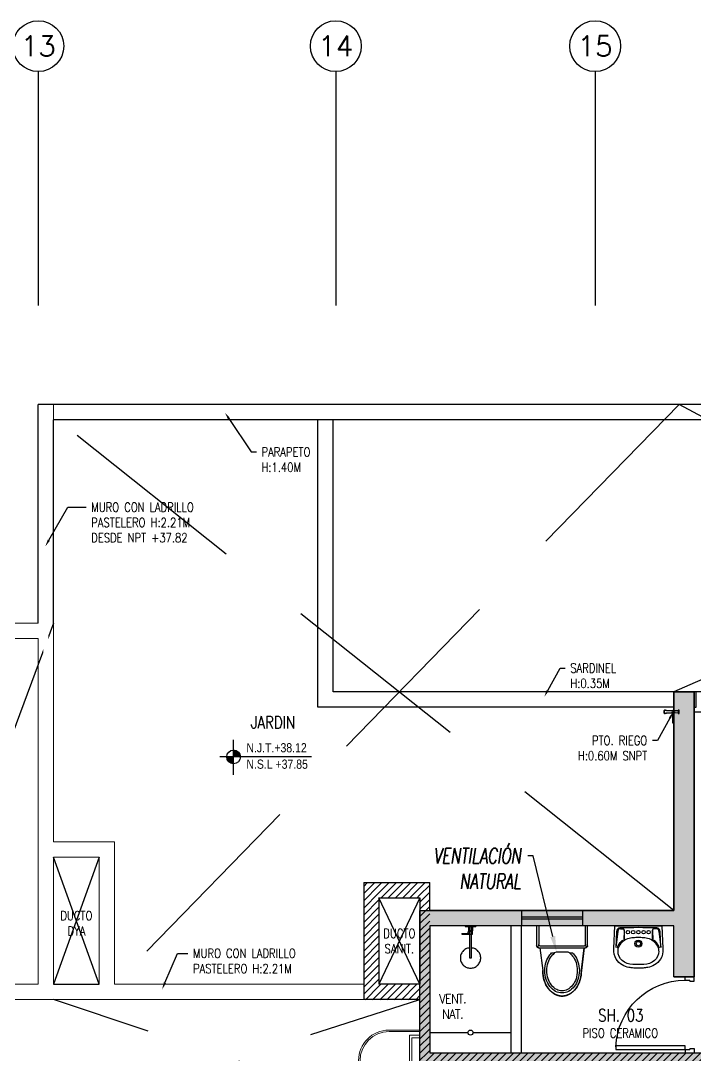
# Model space of a CAD drawing. Header units: millimetres. Extents: x -3 to 53, y -269 to 39.
# Drawn here: x 26.83 to 33.46, y -206.27 to -196.1 of the extents above; entities that cross this region are included whole.
import ezdxf
from ezdxf import colors
from ezdxf.entities.mleader import LeaderData, LeaderLine
from ezdxf.enums import TextEntityAlignment as Align
from ezdxf.math import Vec2, Vec3

# ---------------------------------------------------------------- set-up
doc = ezdxf.new("R2010")
doc.units = ezdxf.units.MM
doc.header["$LTSCALE"] = 15
doc.set_wipeout_variables(frame=1)
for name, pattern in [('HIDDEN2', [0.1875, 0.125, -0.0625]), ('PHANTOM', [63.5, 31.75, -6.35, 6.35, -6.35, 6.35, -6.35]), ('PHANTOM2', [1.25, 0.625, -0.125, 0.125, -0.125, 0.125, -0.125])]:
    doc.linetypes.add(name, pattern=pattern)
doc.layers.get('0').update_dxf_attribs({"color": 250})
for name, color, linetype, lineweight in [('A-02', 250, 'Continuous', 5), ('A-MUROS', 252, 'Continuous', 30), ('DLP_MURO ALTO', 250, 'Continuous', 20)]:
    doc.layers.add(name, color=color, linetype=linetype, lineweight=lineweight)
for name, color, linetype in [('A-BARANDAS', 250, 'Continuous'), ('A-EJES', 251, 'PHANTOM'), ('A-EST HATCH', 250, 'Continuous'), ('A-EST PLACAS', 250, 'Continuous'), ('A-EST VIGAS', 250, 'HIDDEN2'), ('A-LINEAS', 250, 'Continuous'), ('A-MOBILIARIO', 250, 'Continuous'), ('A-MURO BAJO', 251, 'Continuous'), ('A-NIVELES-NPT', 252, 'Continuous'), ('A-PROYECCIONES', 250, 'HIDDEN2'), ('A-SANITARIOS', 250, 'Continuous'), ('A-TEXTO-ACABADO PISO', 250, 'Continuous'), ('A-TEXTO-AMBIENTE', 252, 'Continuous'), ('A-TEXTO-INDICACIONES', 250, 'Continuous'), ('A_30_Sanitarios', 250, 'Continuous'), ('DLP_MOBILIARIO FIJO', 250, 'Continuous'), ('L3 Equipos y Ductos', 160, 'Continuous'), ('L6 Linea fina', 141, 'Continuous'), ('MURO CF 60', 250, 'Continuous')]:
    doc.layers.add(name, color=color, linetype=linetype)
doc.styles.add('JNV ING', font='romans.shx', dxfattribs={"width": 0.7, "oblique": 8, "height": 0.15})
doc.styles.add('R80', font='ARIALN.TTF', dxfattribs={"height": 2.03})
doc.styles.add('ROMANS', font='romans.shx', dxfattribs={"width": 0.8})
doc.styles.add('TXT_COTAS', font='romans.shx', dxfattribs={"width": 0.8})
pattern_1 = [(45, (359.999406, -135.448964), (-0.035355339, 0.035355339), [])]

# ---------------------------------------------------------------- blocks, each defined once
blk = doc.blocks.new('Estruc_AZ')
at = {"layer": 'A-EST HATCH'}
h = blk.add_hatch(color=256, dxfattribs=at)
h.dxf.hatch_style = 1
h.paths.add_polyline_path([(-6.3, -7.6), (-4.7, -7.6), (-4.7, -7.8), (-6.3, -7.8)])
h.paths.add_polyline_path([(-6.3, -0.45), (-4.7, -0.45), (-4.7, -0.65), (-6.3, -0.65)])
h.paths.add_polyline_path([(-16.8, -3.3), (-16.8, -2.8), (-19.2, -2.8), (-19.2, -4.05), (-10.55, -4.05), (-10.55, -4.2), (-19.2, -4.2), (-19.2, -5.45), (-16.8, -5.45), (-16.8, -4.95), (-16.6, -4.95), (-16.6, -7.75), (-16.8, -7.75), (-16.8, -5.6), (-19.3, -5.6), (-19.3, -2.65), (-16.8, -2.65), (-16.8, -0.5), (-16.6, -0.5), (-16.6, -3.3)])
h.paths.add_polyline_path([(-10.5, -7.75), (-10.5, -0.5), (-10.35, -0.5), (-10.35, -2.5), (-8.7, -2.5), (-8.7, -3.149), (-8.85, -3.149), (-8.85, -2.65), (-10.35, -2.65), (-10.35, -7.75)])
h.paths.add_polyline_path([(-2.95, -6.75), (-4.85, -6.75), (-4.85, -6.6), (-3.1, -6.6), (-3.1, -4.2), (-10.3, -4.2), (-10.3, -4.05), (-3.1, -4.05), (-3.1, -1.65), (-4.85, -1.65), (-4.85, -1.5), (-2.95, -1.5)])
at = {"layer": 'A-EST PLACAS'}
blk.add_lwpolyline([(-16.8, -3.3), (-16.8, -2.8), (-19.2, -2.8), (-19.2, -4.05), (-10.55, -4.05), (-10.55, -4.2), (-19.2, -4.2), (-19.2, -5.45), (-16.8, -5.45), (-16.8, -4.95), (-16.6, -4.95), (-16.6, -7.75), (-16.8, -7.75), (-16.8, -5.6), (-19.3, -5.6), (-19.3, -2.65), (-16.8, -2.65), (-16.8, -0.5), (-16.6, -0.5), (-16.6, -3.3)], close=True, dxfattribs=at)
at = {"layer": 'A-EST VIGAS'}
for p, q in [((-10.5, -0.5), (-16.6, -0.5)), ((-10.5, -0.7), (-16.6, -0.7))]:
    blk.add_line(p, q, dxfattribs=at)
blk = doc.blocks.new('TEXTO DUCTOS PT')
at = {"layer": 'A-TEXTO-INDICACIONES', "char_height": 0.09, "width": 0.4157, "attachment_point": 5, "style": 'ROMANS'}
for s, insert in [('\\pxsm1,t16;DUCTO DYA', (26.025, -5.575)), ('\\pxsm1,t16;DUCTO SANIT.', (29.2, -5.75, 0))]:
    blk.add_mtext(s, dxfattribs=dict(at, insert=insert))
blk = doc.blocks.new('SIFON JET_PLANTA')
for p, q in [((-0.215, 0.218, 0), (-0.44, 0.19, 0)), ((-0.215, -0.23, 0), (-0.215, 0.23, 0)), ((-0.209, 0.244, 0), (-0.192, 0.227, 0)), ((-0.195, 0.25, 0), (0, 0.25, 0)), ((-0.195, -0.22, 0), (-0.195, 0.22, 0)), ((-0.185, 0.23, 0), (0, 0.23, 0)), ((0, 0.25, 0), (0, -0.25, 0)), ((-0.265, 0.072, 0), (-0.265, 0.103, 0)), ((-0.255, -0.056, 0), (-0.255, 0.056, 0)), ((-0.265, -0.103, 0), (-0.265, -0.072, 0)), ((-0.215, -0.218, 0), (-0.44, -0.19, 0)), ((-0.209, -0.244, 0), (-0.192, -0.227, 0)), ((0, -0.25, 0), (-0.195, -0.25, 0)), ((0, -0.23, 0), (-0.185, -0.23, 0))]:
    blk.add_line(p, q)
at = {"extrusion": (-2.64698e-23, 6.61744e-24, -1)}
for p, q in [((-0.432, 0.191, 0), (-0.215, 0.218, 0)), ((-0.215, 0.232, 0), (-0.214, 0.236, 0)), ((-0.215, 0.228, 0), (-0.215, 0.232, 0)), ((-0.215, 0.223, 0), (-0.215, 0.228, 0)), ((-0.215, 0.218, 0), (-0.215, 0.223, 0)), ((-0.214, 0.236, 0), (-0.213, 0.239, 0)), ((-0.213, 0.239, 0), (-0.211, 0.242, 0)), ((-0.211, 0.242, 0), (-0.209, 0.244, 0)), ((-0.209, 0.244, 0), (-0.208, 0.245, 0)), ((-0.208, 0.245, 0), (-0.205, 0.247, 0)), ((-0.205, 0.247, 0), (-0.201, 0.249, 0)), ((-0.201, 0.249, 0), (-0.195, 0.25, 0)), ((-0.195, 0.25, 0), (-0.195, 0.25, 0)), ((-0.195, 0.25, 0), (-0.161, 0.25, 0)), ((-0.161, 0.25, 0), (-0.097, 0.25, 0)), ((-0.097, 0.25, 0), (-0.032, 0.25, 0)), ((-0.032, 0.25, 0), (0, 0.25, 0)), ((0, 0.25, 0), (0, -0.25, 0)), ((-0.653, 0.098, 0), (-0.65, 0.102, 0)), ((-0.65, 0.102, 0), (-0.645, 0.108, 0)), ((-0.645, 0.108, 0), (-0.639, 0.115, 0)), ((-0.639, 0.115, 0), (-0.633, 0.121, 0)), ((-0.633, 0.121, 0), (-0.63, 0.123, 0)), ((-0.63, 0.123, 0), (-0.625, 0.128, 0)), ((-0.625, 0.128, 0), (-0.621, 0.131, 0)), ((-0.621, 0.131, 0), (-0.617, 0.134, 0)), ((-0.617, 0.134, 0), (-0.611, 0.139, 0)), ((-0.611, 0.139, 0), (-0.606, 0.142, 0)), ((-0.606, 0.142, 0), (-0.6, 0.146, 0)), ((-0.6, 0.146, 0), (-0.596, 0.148, 0)), ((-0.596, 0.148, 0), (-0.591, 0.152, 0)), ((-0.591, 0.152, 0), (-0.586, 0.154, 0)), ((-0.586, 0.154, 0), (-0.579, 0.158, 0)), ((-0.579, 0.158, 0), (-0.569, 0.163, 0)), ((-0.569, 0.163, 0), (-0.552, 0.17, 0)), ((-0.552, 0.17, 0), (-0.546, 0.172, 0)), ((-0.546, 0.172, 0), (-0.538, 0.175, 0)), ((-0.538, 0.175, 0), (-0.535, 0.176, 0)), ((-0.535, 0.176, 0), (-0.526, 0.178, 0)), ((-0.526, 0.178, 0), (-0.522, 0.18, 0)), ((-0.522, 0.18, 0), (-0.515, 0.181, 0)), ((-0.515, 0.181, 0), (-0.508, 0.183, 0)), ((-0.508, 0.183, 0), (-0.502, 0.184, 0)), ((-0.502, 0.184, 0), (-0.486, 0.187, 0)), ((-0.486, 0.187, 0), (-0.476, 0.188, 0)), ((-0.476, 0.188, 0), (-0.473, 0.188, 0)), ((-0.473, 0.188, 0), (-0.464, 0.189, 0)), ((-0.464, 0.189, 0), (-0.455, 0.19, 0)), ((-0.455, 0.19, 0), (-0.449, 0.19, 0)), ((-0.449, 0.19, 0), (-0.44, 0.19, 0)), ((-0.44, 0.19, 0), (-0.432, 0.191, 0)), ((-0.69, 0.01, 0), (-0.689, 0.014, 0)), ((-0.69, 0.004, 0), (-0.69, 0.01, 0)), ((-0.69, 0, 0), (-0.69, 0.004, 0)), ((-0.689, 0.019, 0), (-0.688, 0.024, 0)), ((-0.689, 0.014, 0), (-0.689, 0.019, 0)), ((-0.688, 0.024, 0), (-0.687, 0.028, 0)), ((-0.688, 0.024, 0), (-0.688, 0.024, 0)), ((-0.687, 0.031, 0), (-0.685, 0.036, 0)), ((-0.687, 0.028, 0), (-0.687, 0.031, 0)), ((-0.685, 0.036, 0), (-0.684, 0.042, 0)), ((-0.685, 0.036, 0), (-0.685, 0.036, 0)), ((-0.684, 0.042, 0), (-0.682, 0.048, 0)), ((-0.684, 0.042, 0), (-0.684, 0.042, 0)), ((-0.682, 0.048, 0), (-0.68, 0.052, 0)), ((-0.68, 0.052, 0), (-0.679, 0.055, 0)), ((-0.679, 0.055, 0), (-0.678, 0.058, 0)), ((-0.678, 0.058, 0), (-0.674, 0.066, 0)), ((-0.674, 0.066, 0), (-0.672, 0.07, 0)), ((-0.674, 0.066, 0), (-0.674, 0.066, 0)), ((-0.672, 0.07, 0), (-0.671, 0.073, 0)), ((-0.671, 0.073, 0), (-0.669, 0.076, 0)), ((-0.669, 0.076, 0), (-0.667, 0.078, 0)), ((-0.667, 0.078, 0), (-0.665, 0.082, 0)), ((-0.665, 0.082, 0), (-0.663, 0.085, 0)), ((-0.663, 0.085, 0), (-0.661, 0.088, 0)), ((-0.661, 0.088, 0), (-0.657, 0.094, 0)), ((-0.657, 0.094, 0), (-0.653, 0.098, 0)), ((-0.657, 0.094, 0), (-0.657, 0.094, 0)), ((-0.653, 0.098, 0), (-0.653, 0.098, 0)), ((-0.69, -0.007, 0), (-0.69, 0, 0)), ((-0.69, -0.011, 0), (-0.69, -0.007, 0)), ((-0.689, -0.016, 0), (-0.69, -0.011, 0)), ((-0.688, -0.023, 0), (-0.689, -0.016, 0)), ((-0.688, -0.026, 0), (-0.688, -0.023, 0)), ((-0.687, -0.03, 0), (-0.688, -0.026, 0)), ((-0.686, -0.032, 0), (-0.687, -0.03, 0)), ((-0.685, -0.036, 0), (-0.686, -0.032, 0)), ((-0.684, -0.042, 0), (-0.685, -0.036, 0)), ((-0.683, -0.046, 0), (-0.684, -0.042, 0)), ((-0.681, -0.049, 0), (-0.683, -0.046, 0)), ((-0.68, -0.052, 0), (-0.681, -0.049, 0)), ((-0.679, -0.055, 0), (-0.68, -0.052, 0)), ((-0.678, -0.058, 0), (-0.679, -0.055, 0)), ((-0.677, -0.06, 0), (-0.678, -0.058, 0)), ((-0.675, -0.064, 0), (-0.677, -0.06, 0)), ((-0.672, -0.07, 0), (-0.675, -0.064, 0)), ((-0.671, -0.073, 0), (-0.672, -0.07, 0)), ((-0.668, -0.077, 0), (-0.671, -0.073, 0)), ((-0.665, -0.083, 0), (-0.668, -0.077, 0)), ((-0.662, -0.086, 0), (-0.665, -0.083, 0)), ((-0.66, -0.09, 0), (-0.662, -0.086, 0)), ((-0.655, -0.096, 0), (-0.66, -0.09, 0)), ((-0.649, -0.103, 0), (-0.655, -0.096, 0)), ((-0.646, -0.107, 0), (-0.649, -0.103, 0)), ((-0.64, -0.114, 0), (-0.646, -0.107, 0)), ((-0.638, -0.116, 0), (-0.64, -0.114, 0)), ((-0.635, -0.119, 0), (-0.638, -0.116, 0)), ((-0.634, -0.12, 0), (-0.635, -0.119, 0)), ((-0.635, -0.119, 0), (-0.635, -0.119, 0)), ((-0.632, -0.122, 0), (-0.634, -0.12, 0)), ((-0.63, -0.123, 0), (-0.632, -0.122, 0)), ((-0.632, -0.122, 0), (-0.632, -0.122, 0)), ((-0.629, -0.124, 0), (-0.63, -0.123, 0)), ((-0.628, -0.125, 0), (-0.629, -0.124, 0)), ((-0.626, -0.127, 0), (-0.628, -0.125, 0)), ((-0.625, -0.128, 0), (-0.626, -0.127, 0)), ((-0.623, -0.129, 0), (-0.625, -0.128, 0)), ((-0.625, -0.128, 0), (-0.625, -0.128, 0)), ((-0.622, -0.13, 0), (-0.623, -0.129, 0)), ((-0.621, -0.131, 0), (-0.622, -0.13, 0)), ((-0.62, -0.132, 0), (-0.621, -0.131, 0)), ((-0.619, -0.132, 0), (-0.62, -0.132, 0)), ((-0.618, -0.133, 0), (-0.619, -0.132, 0)), ((-0.617, -0.134, 0), (-0.618, -0.133, 0)), ((-0.615, -0.135, 0), (-0.617, -0.134, 0)), ((-0.614, -0.136, 0), (-0.615, -0.135, 0)), ((-0.612, -0.138, 0), (-0.614, -0.136, 0)), ((-0.609, -0.14, 0), (-0.612, -0.138, 0)), ((-0.607, -0.141, 0), (-0.609, -0.14, 0)), ((-0.606, -0.142, 0), (-0.607, -0.141, 0)), ((-0.604, -0.143, 0), (-0.606, -0.142, 0)), ((-0.602, -0.145, 0), (-0.604, -0.143, 0)), ((-0.6, -0.146, 0), (-0.602, -0.145, 0)), ((-0.599, -0.147, 0), (-0.6, -0.146, 0)), ((-0.596, -0.148, 0), (-0.599, -0.147, 0)), ((-0.595, -0.149, 0), (-0.596, -0.148, 0)), ((-0.594, -0.15, 0), (-0.595, -0.149, 0)), ((-0.592, -0.151, 0), (-0.594, -0.15, 0)), ((-0.59, -0.152, 0), (-0.592, -0.151, 0)), ((-0.587, -0.154, 0), (-0.59, -0.152, 0)), ((-0.583, -0.156, 0), (-0.587, -0.154, 0)), ((-0.578, -0.159, 0), (-0.583, -0.156, 0)), ((-0.576, -0.16, 0), (-0.578, -0.159, 0)), ((-0.574, -0.161, 0), (-0.576, -0.16, 0)), ((-0.57, -0.163, 0), (-0.574, -0.161, 0)), ((-0.568, -0.164, 0), (-0.57, -0.163, 0)), ((-0.566, -0.164, 0), (-0.568, -0.164, 0)), ((-0.564, -0.165, 0), (-0.566, -0.164, 0)), ((-0.561, -0.166, 0), (-0.564, -0.165, 0)), ((-0.56, -0.167, 0), (-0.561, -0.166, 0)), ((-0.557, -0.168, 0), (-0.56, -0.167, 0)), ((-0.554, -0.169, 0), (-0.557, -0.168, 0)), ((-0.551, -0.171, 0), (-0.554, -0.169, 0)), ((-0.549, -0.171, 0), (-0.551, -0.171, 0)), ((-0.546, -0.172, 0), (-0.549, -0.171, 0)), ((-0.545, -0.173, 0), (-0.546, -0.172, 0)), ((-0.543, -0.173, 0), (-0.545, -0.173, 0)), ((-0.541, -0.174, 0), (-0.543, -0.173, 0)), ((-0.538, -0.175, 0), (-0.541, -0.174, 0)), ((-0.535, -0.176, 0), (-0.538, -0.175, 0)), ((-0.538, -0.175, 0), (-0.538, -0.175, 0)), ((-0.532, -0.177, 0), (-0.535, -0.176, 0)), ((-0.53, -0.178, 0), (-0.532, -0.177, 0)), ((-0.527, -0.178, 0), (-0.53, -0.178, 0)), ((-0.524, -0.179, 0), (-0.527, -0.178, 0)), ((-0.527, -0.178, 0), (-0.527, -0.178, 0)), ((-0.522, -0.18, 0), (-0.524, -0.179, 0)), ((-0.518, -0.181, 0), (-0.522, -0.18, 0)), ((-0.515, -0.181, 0), (-0.518, -0.181, 0)), ((-0.512, -0.182, 0), (-0.515, -0.181, 0)), ((-0.509, -0.183, 0), (-0.512, -0.182, 0)), ((-0.507, -0.183, 0), (-0.509, -0.183, 0)), ((-0.502, -0.184, 0), (-0.507, -0.183, 0)), ((-0.497, -0.185, 0), (-0.502, -0.184, 0)), ((-0.495, -0.185, 0), (-0.497, -0.185, 0)), ((-0.497, -0.185, 0), (-0.497, -0.185, 0)), ((-0.494, -0.186, 0), (-0.495, -0.185, 0)), ((-0.492, -0.186, 0), (-0.494, -0.186, 0)), ((-0.488, -0.186, 0), (-0.492, -0.186, 0)), ((-0.486, -0.187, 0), (-0.488, -0.186, 0)), ((-0.482, -0.187, 0), (-0.486, -0.187, 0)), ((-0.481, -0.187, 0), (-0.482, -0.187, 0)), ((-0.478, -0.188, 0), (-0.481, -0.187, 0)), ((-0.476, -0.188, 0), (-0.478, -0.188, 0)), ((-0.473, -0.188, 0), (-0.476, -0.188, 0)), ((-0.469, -0.189, 0), (-0.473, -0.188, 0)), ((-0.465, -0.189, 0), (-0.469, -0.189, 0)), ((-0.464, -0.189, 0), (-0.465, -0.189, 0)), ((-0.465, -0.189, 0), (-0.465, -0.189, 0)), ((-0.462, -0.189, 0), (-0.464, -0.189, 0)), ((-0.459, -0.189, 0), (-0.462, -0.189, 0)), ((-0.457, -0.19, 0), (-0.459, -0.189, 0)), ((-0.455, -0.19, 0), (-0.457, -0.19, 0)), ((-0.452, -0.19, 0), (-0.455, -0.19, 0)), ((-0.449, -0.19, 0), (-0.452, -0.19, 0)), ((-0.447, -0.19, 0), (-0.449, -0.19, 0)), ((-0.443, -0.19, 0), (-0.447, -0.19, 0)), ((-0.44, -0.19, 0), (-0.443, -0.19, 0)), ((-0.215, -0.218, 0), (-0.44, -0.19, 0)), ((-0.215, -0.227, 0), (-0.215, -0.218, 0)), ((-0.215, -0.23, 0), (-0.215, -0.227, 0)), ((-0.215, -0.233, 0), (-0.215, -0.23, 0)), ((-0.214, -0.237, 0), (-0.215, -0.233, 0)), ((-0.213, -0.239, 0), (-0.214, -0.237, 0)), ((-0.214, -0.237, 0), (-0.214, -0.237, 0)), ((-0.211, -0.242, 0), (-0.213, -0.239, 0)), ((-0.213, -0.239, 0), (-0.213, -0.239, 0)), ((-0.209, -0.244, 0), (-0.211, -0.242, 0)), ((-0.211, -0.242, 0), (-0.211, -0.242, 0)), ((-0.211, -0.242, 0), (-0.211, -0.242, 0)), ((-0.207, -0.246, 0), (-0.209, -0.244, 0)), ((-0.209, -0.244, 0), (-0.209, -0.244, 0)), ((-0.209, -0.244, 0), (-0.209, -0.244, 0)), ((-0.203, -0.248, 0), (-0.207, -0.246, 0)), ((-0.207, -0.246, 0), (-0.207, -0.246, 0)), ((-0.2, -0.249, 0), (-0.203, -0.248, 0)), ((-0.203, -0.248, 0), (-0.203, -0.248, 0)), ((-0.195, -0.25, 0), (-0.2, -0.249, 0)), ((0, -0.25, 0), (-0.195, -0.25, 0))]:
    blk.add_line(p, q, dxfattribs=at)
at = {"elevation": 0}
for points in [[(-0.265, 0.103, 0.0362), (-0.284, 0.12, 0.08725), (-0.353, 0.156, 0.077598), (-0.44, 0.17, 0.077598), (-0.527, 0.156, 0.08725), (-0.596, 0.12, 0.105601), (-0.644, 0.063, 0.12364), (-0.66, 0, 0.12364), (-0.644, -0.063, 0.105601), (-0.596, -0.12, 0.08725), (-0.527, -0.156, 0.077598), (-0.44, -0.17, 0.077598)], [(-0.255, 0.056, 0.100268), (-0.297, 0.104, 0.08725), (-0.36, 0.137, 0.077598), (-0.44, 0.15, 0.077598), (-0.52, 0.137, 0.08725), (-0.583, 0.104, 0.105601), (-0.627, 0.053, 0.12364), (-0.64, 0, 0.12364), (-0.627, -0.053, 0.105601), (-0.583, -0.104, 0.08725), (-0.52, -0.137, 0.077598), (-0.44, -0.15, 0.077598)], [(-0.44, -0.15, 0.077598), (-0.36, -0.137, 0.08725), (-0.297, -0.104, 0.100268), (-0.255, -0.056, 0.12364)], [(-0.44, -0.17, 0.077598), (-0.353, -0.156, 0.08725), (-0.284, -0.12, 0.0362), (-0.265, -0.103, 0.12364)]]:
    blk.add_lwpolyline(points, format="xyb", dxfattribs=at)
for centre, radius, start, end in [((-0.195, 0.23, 0), 0.02, 90, 180), ((-0.185, 0.22, 0), 0.01, 90, 180), ((-0.494, -0.027, 0), 0.203, 127.2348, 151.4088), ((-0.461, -0.07, 0), 0.257, 107.4741, 127.2348), ((-0.44, -0.138, 0), 0.328, 90, 107.4741), ((-0.544, 0, 0), 0.146, 151.4088, 180), ((-0.544, 0, 0), 0.146, 180, 208.5912), ((-0.494, 0.027, 0), 0.203, 208.5912, 232.7652), ((-0.461, 0.07, 0), 0.257, 232.7652, 252.5259), ((-0.44, 0.138, 0), 0.328, 252.5259, 270), ((-0.195, -0.23, 0), 0.02, 180, 270), ((-0.185, -0.22, 0), 0.01, 180, 270)]:
    blk.add_arc(centre, radius, start, end)
blk = doc.blocks.new('BOWL-ITALGRIF_VARADERO_01')
for p, q in [((-0.203, -0.197), (-0.221, -0.038)), ((0.203, -0.197), (0.221, -0.038)), ((-0.14, -0.208), (-0.142, -0.108)), ((-0.137, -0.205), (-0.137, -0.112)), ((0.138, -0.205), (0.138, -0.112)), ((0.14, -0.208), (0.142, -0.108)), ((-0.175, -0.222), (-0.154, -0.222)), ((0.175, -0.222), (0.154, -0.222))]:
    blk.add_line(p, q)
for points in [[(-0.092, 0.159, -0.02989), (-0.046, 0.165, -0.007822), (0.046, 0.165, -0.02989), (0.092, 0.159, -0.091737), (0.16, 0.134, -0.112496), (0.218, 0.079, -0.147885), (0.24, -0.026), (0.23, -0.25), (-0.23, -0.25), (-0.24, -0.026, -0.147885), (-0.218, 0.079, -0.112496), (-0.16, 0.134, -0.091737)], [(-0.05, -0.136, -0.062677), (-0.105, -0.125, -0.110639), (-0.158, -0.091, -0.120976), (-0.195, -0.034, -0.061198), (-0.2, 0, -0.21707), (-0.159, 0.092, -0.174983), (-0.055, 0.13, -0.010618), (0, 0.131, -0.010618), (0.055, 0.13, -0.174983), (0.159, 0.092, -0.21707), (0.2, 0, -0.061198), (0.195, -0.034, -0.120976), (0.158, -0.091, -0.110639), (0.105, -0.125, -0.062677), (0.05, -0.136, -0.017583), (0, -0.138, -0.017583)]]:
    blk.add_lwpolyline(points, format="xyb", close=True)
for points in [[(-0.222, -0.038), (-0.214, -0.195, 0.390823), (-0.181, -0.229, 0.017524), (0.181, -0.229, 0.390823), (0.214, -0.195), (0.222, -0.038)], [(-0.207, -0.035, 0.005), (-0.206, -0.038, 0.121292), (-0.166, -0.1, 0.007977), (-0.162, -0.103)], [(0.207, -0.035, -0.005), (0.206, -0.038, -0.121292), (0.166, -0.1, -0.007977), (0.162, -0.103)]]:
    blk.add_lwpolyline(points, format="xyb")
for centre, radius in [((0, -0.075), 0.035), ((0, -0.075), 0.0215), ((-0.101, -0.188), 0.0165), ((-0.051, -0.188), 0.0165), ((0, -0.188), 0.0165), ((0.051, -0.188), 0.0165), ((0.102, -0.188), 0.0165)]:
    blk.add_circle(centre, radius)
for centre, radius, start, end in [((-0.158, -0.099), 0.006, 226.6431, 46.6431), ((0.158, -0.099), 0.006, 133.3569, 313.3569), ((-0.175, -0.194), 0.028, 186.3111, 270), ((-0.14, -0.108), 0.002, 54.3619, 181.1374), ((-0.135, -0.112), 0.002, 56.7109, 180), ((0.105, -0.125), 9.094947017729287e-16, 0, 217.6714), ((0.136, -0.112), 0.002, 0, 123.2891), ((0.14, -0.108), 0.002, 358.8626, 125.6381), ((0.175, -0.194), 0.028, 270, 353.6889), ((-0.154, -0.205), 0.017, 270, 0), ((-0.154, -0.208), 0.014, 270, 1.1374), ((0.155, -0.205), 0.017, 180, 270), ((0.154, -0.208), 0.014, 178.8626, 270)]:
    blk.add_arc(centre, radius, start, end)
blk = doc.blocks.new('ducha marsano')
at = {"linetype": 'HIDDEN2', "ltscale": 0.5, "extrusion": (-4.9425e-10, -7.91123e-10, -1)}
for p, q in [((-0.01, 0), (0.01, 0)), ((0.01, 0), (0.01, -0.316)), ((-0.02, -0.08), (-0.02, -0.06)), ((0.021, -0.082), (-0.019, -0.082)), ((-0.015, -0.058), (-0.016, -0.058)), ((-0.01, -0.316), (-0.01, 0)), ((0.022, -0.052), (0, -0.052)), ((0.025, -0.082), (0.021, -0.082)), ((0.022, -0.052), (0.022, -0.063)), ((0.022, -0.068), (0.022, -0.077)), ((0.022, -0.077), (0.025, -0.077)), ((0.025, -0.077), (0.077, -0.077)), ((0.077, -0.082), (0.025, -0.082)), ((0.077, -0.077), (0.082, -0.077)), ((0.082, -0.082), (0.077, -0.082)), ((0.082, -0.077), (0.084, -0.077)), ((0.082, -0.077), (0.082, -0.077)), ((0.084, -0.082), (0.082, -0.082)), ((0.082, -0.082), (0.082, -0.082)), ((0.086, -0.078), (0.086, -0.08)), ((0.01, -0.316), (-0.01, -0.316))]:
    blk.add_line(p, q, dxfattribs=at)
for centre, radius, start, end in [((0.019, -0.08), 0.0015, 270, 360), ((0, -0.046), 0.02, 323.9581, 354.9298), ((0, -0.046), 0.02, 185.0702, 195.2705), ((-0.084, -0.078), 0.0015, 90, 180), ((-0.084, -0.08), 0.0015, 180, 270), ((0, -0.316), 0.1, 95.7392, 84.2608)]:
    blk.add_arc(centre, radius, start, end, dxfattribs=at)
at = {"linetype": 'HIDDEN2', "ltscale": 0.5, "extrusion": (-4.94252e-10, -7.91124e-10, -1)}
blk.add_ellipse((0, -0.052), major_axis=(-0.0225, -0.0095), ratio=0.001448, start_param=0.425436, end_param=1.567366, dxfattribs=at)
at = {"linetype": 'HIDDEN2', "ltscale": 0.5}
for points, degree in [([(-0.031, 0), (0, 0), (0.03, 0)], 2), ([(0.03, 0), (0.041, 0), (0.052, 0)], 2), ([(0.052, 0), (0.052, -0.004), (0.052, -0.008)], 2), ([(-0.053, 0), (-0.053, -0.004), (-0.053, -0.008)], 2), ([(-0.053, 0), (-0.042, 0), (-0.031, 0)], 2), ([(-0.053, -0.008), (-0.053, -0.008), (-0.053, -0.008)], 2), ([(0.03, -0.008), (0, -0.008), (-0.031, -0.008)], 2), ([(-0.022, -0.008), (-0.022, -0.009), (-0.022, -0.011)], 2), ([(-0.021, -0.011), (-0.007, -0.011), (0.007, -0.011), (0.021, -0.011)], 3), ([(-0.02, -0.011), (-0.02, -0.029), (-0.02, -0.048)], 2), ([(-0.02, -0.048), (0, -0.048), (0.02, -0.048)], 2), ([(0.02, -0.011), (0.02, -0.029), (0.02, -0.048)], 2), ([(0.022, -0.008), (0.022, -0.009), (0.022, -0.011)], 2)]:
    blk.add_open_spline(points, degree=degree, dxfattribs=at)
for points, weights in [([(-0.053, -0.008), (-0.053, -0.008), (-0.053, -0.008)], [1, 0.990847086912, 0.982266230892]), ([(-0.052, -0.008), (-0.053, -0.008), (-0.053, -0.008)], [1, 0.707106781193, 1]), ([(-0.022, -0.011), (-0.022, -0.011), (-0.021, -0.011)], [1, 0.70710678154, 1]), ([(-0.02, -0.048), (-0.02, -0.048), (-0.02, -0.048)], [1, 0.707106780138, 1]), ([(0.02, -0.048), (0.02, -0.048), (0.02, -0.048)], [1, 0.707106779703, 1]), ([(0.021, -0.011), (0.021, -0.011), (0.021, -0.011)], [1, 0.992411795776, 1]), ([(0.052, -0.008), (0.052, -0.008), (0.052, -0.008)], [1, 0.992411795771, 1])]:
    blk.add_rational_spline(points, weights, degree=2, dxfattribs=at)
for points, knots in [([(-0.031, -0.008), (-0.033, -0.008), (-0.037, -0.008), (-0.042, -0.008), (-0.046, -0.008), (-0.049, -0.008), (-0.051, -0.008), (-0.052, -0.008), (-0.052, -0.008)], [0, 0, 0, 0, 8.104572, 12.495263, 16.885954, 21.276645, 25.667336, 33.771908, 33.771908, 33.771908, 33.771908]), ([(0.022, -0.068), (0.022, -0.068), (0.022, -0.068), (0.022, -0.068), (0.022, -0.068), (0.022, -0.067), (0.022, -0.067), (0.022, -0.066), (0.022, -0.066), (0.022, -0.065), (0.022, -0.065), (0.022, -0.064), (0.022, -0.064), (0.022, -0.063), (0.022, -0.063), (0.022, -0.063), (0.022, -0.063), (0.022, -0.063)], [0.4148436, 0.4148436, 0.4148436, 0.4148436, 0.5185541, 0.5185541, 0.6222645, 0.6222645, 0.7259759, 0.7259759, 0.8296873, 0.8296873, 0.9333987, 0.9333987, 1.03711, 1.03711, 1.1408205, 1.1408205, 1.2445309, 1.2445309, 1.2445309, 1.2445309]), ([(0.052, -0.008), (0.052, -0.008), (0.051, -0.008), (0.049, -0.008), (0.046, -0.008), (0.042, -0.008), (0.037, -0.008), (0.033, -0.008), (0.03, -0.008)], [0, 0, 0, 0, 8.104572, 12.495263, 16.885954, 21.276645, 25.667336, 33.771908, 33.771908, 33.771908, 33.771908])]:
    blk.add_open_spline(points, degree=3, knots=knots, dxfattribs=at)
for points, weights, degree, knots in [([(0.021, -0.011), (0.021, -0.011), (0.021, -0.011), (0.021, -0.011), (0.021, -0.011), (0.022, -0.011), (0.022, -0.011)], [0.918641037743, 0.918640949346, 0.918640860949, 0.918640772552, 0.789223156395, 0.789223156395, 0.918640772552], 3, [0.1238988, 0.1238988, 0.1238988, 0.1238988, 0.1238993, 0.1238993, 0.1238993, 0.78603, 0.78603, 0.78603, 0.78603]), ([(0.052, -0.008), (0.052, -0.008), (0.052, -0.008), (0.052, -0.008), (0.052, -0.008)], [0.918641037749, 0.918640905153, 0.918640772558, 0.724517853988, 0.918640772558], 2, [0.1238988, 0.1238988, 0.1238988, 0.1238993, 0.1238993, 0.7860311, 0.7860311, 0.7860311])]:
    blk.add_rational_spline(points, weights, degree=degree, knots=knots, dxfattribs=at)
blk = doc.blocks.new('*U142')
for p, q in [((0.01, 0.705), (0.01, 0.75)), ((0.1, 0.715), (0.055, 0.715)), ((0.055, 0.705), (0.055, 0.715)), ((0.1, 0.715), (0.1, 0.75)), ((0.055, 0.705), (0.01, 0.705)), ((0.055, 0.045), (0.01, 0.045)), ((0.01, 0.045), (0.01, 0)), ((0.055, 0.045), (0.055, 0.035)), ((0.1, 0.035), (0.055, 0.035)), ((0.1, 0.035), (0.1, 0))]:
    blk.add_line(p, q)
blk.add_lwpolyline([(0.78, 0.07), (0.78, 0.035), (0.1, 0.035), (0.1, 0.07)], close=True)
at = {"linetype": 'HIDDEN2'}
blk.add_arc((0.1, 0.034), 0.681, 2.2301, 89.9672, dxfattribs=at)
blk = doc.blocks.new('SIM NIVEL PLANTA')
at = {"linetype": 'Continuous'}
h = blk.add_hatch(dxfattribs=at)
h.set_pattern_fill('_USER', color=256, scale=0.089997, angle=45, style=0, pattern_type=0)
h.set_pattern_definition([(45, (31854.49523, 23864.84028), (-0.06363728001, 0.06363728001), [])])
h.paths.add_polyline_path([(-17.33, 0), (-15.98, 0, 0.409209), (-17.33, 1.33)])
h.paths.add_polyline_path([(-18.68, 0, 0.004279), (-18.68, -0.02, 0.414214), (-17.33, -1.37), (-17.33, 0)])
for p, q in [((-17.33, -3.58), (-17.33, 3.34)), ((-2, 0), (-20, 0))]:
    blk.add_line(p, q)
blk.add_circle((-17.33, -0.02), 1.35, dxfattribs=at)
at = {"style": 'R80'}
blk.add_attdef('N.P.T.+0.00', text='', height=1.8, dxfattribs=at).set_placement((-8.87, 1.77), align=Align.MIDDLE_CENTER)
blk = doc.blocks.new('Ejes_Torre G')
at = {"layer": 'A-EJES', "linetype": 'PHANTOM2', "ltscale": 0.5}
for points in [[(27, 16.65), (27, 14.35)], [(29.925, 16.65), (29.925, 14.35)], [(32.475, 16.65), (32.475, 14.35)]]:
    blk.add_lwpolyline(points, dxfattribs=at)
at = {"layer": 'A-EJES', "linetype": 'Continuous'}
for centre in [(27, 16.9), (29.925, 16.9), (32.475, 16.9)]:
    blk.add_circle(centre, 0.25, dxfattribs=at)
at = {"layer": 'A-EJES', "linetype": 'Continuous', "style": 'ROMANS'}
for s, p in [('13', (27, 16.9)), ('14', (29.925, 16.9)), ('15', (32.475, 16.9))]:
    blk.add_text(s, height=0.2, dxfattribs=at).set_placement(p, align=Align.MIDDLE_CENTER)
blk = doc.blocks.new('Grifo_Jardin_Planta')
for points in [[(-0.016, 0.132), (-0.016, 0.139, -0.414214), (-0.006, 0.149), (0.006, 0.149, -0.414214), (0.016, 0.139), (0.016, 0.135)], [(-0.016, 0.135), (-0.016, 0.132, 0.221072), (-0.012, 0.124, 0.221072)], [(-0.012, 0.124), (-0.012, 0.139, -0.414214), (-0.006, 0.145), (0.006, 0.145, -0.414214), (0.012, 0.139), (0.012, 0.124)], [(0.012, 0.124, 0.197148), (0.016, 0.132), (0.016, 0.135)], [(0.013, 0.05), (0.014, 0.05, -0.041781), (0.015, 0.05), (0.024, 0.05), (0.084, 0.053), (0.11, 0.05, 0.414214), (0.112, 0.052), (0.112, 0.06, 0.414214), (0.11, 0.062), (0.084, 0.06), (0.024, 0.062), (0.015, 0.062, -0.056016), (0.014, 0.062), (0.013, 0.062)]]:
    blk.add_lwpolyline(points, format="xyb")
for points in [[(-0.013, 0.124), (-0.013, 0.063)], [(0.012, 0.063), (0.012, 0.124)], [(-0.013, 0.049), (-0.013, 0.007)], [(0.012, 0.007), (0.012, 0.049)]]:
    blk.add_lwpolyline(points)
blk.add_lwpolyline([(-0.016, 0.007), (0.016, 0.007), (0.016, 0), (-0.016, 0)], close=True)
for radius in [0.0143, 0.00672, 0.00563]:
    blk.add_circle((0, 0.056), radius)
blk = doc.blocks.new('A$C85470b27')
for p, q in [((-0.101, -0.85), (-0.101, -0.35)), ((-0.101, -0.35), (-0.001, -0.35)), ((-0.076, -0.825), (-0.076, -0.375)), ((-0.076, -0.375), (-0.001, -0.375)), ((-0.101, -0.85), (-0.001, -0.85)), ((-0.076, -0.825), (-0.001, -0.825))]:
    blk.add_line(p, q)
for points in [[(-0.001, -0.3), (-0.301, -0.3, 1), (-0.301, -0.9), (-0.001, -0.9)], [(-0.001, -0.315), (-0.301, -0.315, 1), (-0.301, -0.885), (-0.001, -0.885)]]:
    blk.add_lwpolyline(points, format="xyb")
blk = doc.blocks.new('A$C063bd823')
at = {"layer": 'L6 Linea fina'}
ml = blk.add_multileader_mtext('Standard', dxfattribs=at)
ml.set_content('VENTILACIÓN\\PNATURAL', color=12, style='JNV ING')
ml.set_leader_properties(color=256, linetype='ByLayer', lineweight=-1)
ml.build(insert=Vec2(0, 0))
ml.multileader.update_dxf_attribs({"dogleg_length": 0.05, "arrow_head_size": 0.15})
ctx = ml.context
ctx.base_point, ctx.char_height, ctx.arrow_head_size, ctx.landing_gap_size, ctx.plane_origin = Vec3(27.65, -0.462), 0.15, 0.15, 0.07, Vec3(29.39, -0.873)
ctx.text_align_type = 2
notes = []
notes.append((ctx, [(0, (1, 1, 0), (28.765, -0.462), (-1, 0), 0.05, [(0, [(28.994, -1.401)], 0, [])])]))
ctx.mtext.insert, ctx.mtext.alignment, ctx.mtext.flow_direction = Vec3(28.645, -0.387), 3, 5
for ctx, leaders in notes:
    for number, flags, end, landing, length, lines in leaders:
        leader = LeaderData()
        leader.index, (leader.has_last_leader_line, leader.has_dogleg_vector, leader.attachment_direction) = number, flags
        leader.last_leader_point, leader.dogleg_vector, leader.dogleg_length = Vec3(end), Vec3(landing), length
        for number, points, colour, breaks in lines:
            line = LeaderLine()
            line.index, line.vertices, line.color, line.breaks = number, Vec3.list(points), colors.encode_raw_color(colour), breaks
            leader.lines.append(line)
        ctx.leaders.append(leader)

msp = doc.modelspace()

# ---------------------------------------------------------------- hatches: boundary and pattern name
at = {"layer": 'MURO CF 60'}
h = msp.add_hatch(dxfattribs=at)
h.set_pattern_fill('_USER', color=256, scale=0.05, angle=45, pattern_type=0)
h.set_pattern_definition(pattern_1)
h.paths.add_polyline_path([(30.3494, -204.574), (30.1994, -204.574), (30.1994, -205.724), (30.3494, -205.724)])
h = msp.add_hatch(dxfattribs=at)
h.set_pattern_fill('_USER', color=256, scale=0.05, angle=45, pattern_type=0)
h.set_pattern_definition(pattern_1)
h.paths.add_polyline_path([(30.7494, -204.574), (30.3494, -204.574), (30.3494, -204.724), (30.7494, -204.724)])
h = msp.add_hatch(dxfattribs=at)
h.set_pattern_fill('_USER', color=256, scale=0.05, angle=45, pattern_type=0)
h.set_pattern_definition(pattern_1)
h.paths.add_polyline_path([(30.7494, -204.574), (30.8494, -204.574), (30.8494, -205.724), (30.7494, -205.724)])
h = msp.add_hatch(dxfattribs=at)
h.set_pattern_fill('_USER', color=256, scale=0.05, angle=45, pattern_type=0)
h.set_pattern_definition(pattern_1)
h.paths.add_polyline_path([(30.7494, -205.574), (30.3494, -205.574), (30.3494, -205.724), (30.7494, -205.724)])
h = msp.add_hatch(dxfattribs=at)
h.set_pattern_fill('_USER', color=256, scale=0.05, angle=45, pattern_type=0)
h.set_pattern_definition(pattern_1)
h.paths.add_polyline_path([(30.8494, -205.724), (30.7494, -205.724), (30.7494, -206.249), (30.8494, -206.249)])
h = msp.add_hatch(dxfattribs=at)
h.set_pattern_fill('_USER', color=256, scale=0.05, angle=45, pattern_type=0)
h.set_pattern_definition(pattern_1)
h.paths.add_polyline_path([(39.6994, -206.2489), (30.7494, -206.249), (30.7494, -206.399), (39.6994, -206.399)])

# ---------------------------------------------------------------- linework, layer by layer
at = {"layer": 'A-EST VIGAS', "color": 253}
for p, q in [((31.75, -204.8469), (31.75, -204.9969)), ((32.35, -204.8469), (32.35, -204.9969)), ((32.35, -204.9119), (31.75, -204.9119)), ((32.35, -204.9319), (31.75, -204.9319))]:
    msp.add_line(p, q, dxfattribs=at)
at = {"layer": 'A-LINEAS'}
for p, q in [((27.6, -204.3219), (27.15, -205.5719, 0)), ((27.6, -205.5719, 0), (27.15, -204.3219)), ((30.75, -205.5719, 0), (30.35, -204.7219)), ((30.75, -204.7219, 0), (30.35, -205.5719, 0)), ((27.15, -205.5719, 0), (27.6, -205.5719, 0)), ((30.85, -206.0469), (31.225, -206.0469)), ((31.275, -206.0469), (31.65, -206.0469))]:
    msp.add_line(p, q, dxfattribs=at)
msp.add_circle((31.25, -206.0469), 0.025, dxfattribs=at)
at = {"layer": 'A-MURO BAJO'}
for p, q in [((27, -202.0219), (27, -199.8719)), ((39.7, -199.8719), (27, -199.8719)), ((27.15, -202.0219), (27.15, -200.0219)), ((39.7, -200.0219), (27.15, -200.0219)), ((31.65, -206.2469), (31.65, -204.9969)), ((31.75, -206.2469), (31.75, -204.9969))]:
    msp.add_line(p, q, dxfattribs=at)
at = {"layer": 'A-MURO BAJO', "elevation": 0}
for points in [[(33.2498, -202.8469), (29.7498, -202.8469), (29.7498, -200.0219)], [(33.2498, -202.6969), (29.8998, -202.6969), (29.8998, -200.0219)]]:
    msp.add_lwpolyline(points, dxfattribs=at)
at = {"layer": 'A-MUROS'}
for p, q in [((33.25, -202.6969), (33.25, -204.8469)), ((33.45, -202.6969), (33.25, -202.6969)), ((33.45, -204.9969), (33.45, -202.6969)), ((30.2, -204.5719, 0), (30.2, -205.7219)), ((30.2, -204.5719, 0), (30.85, -204.5719, 0)), ((30.85, -204.8469), (30.85, -204.5719, 0)), ((30.35, -204.7219, 0), (30.35, -205.5719)), ((30.35, -204.7219, 0), (30.75, -204.7219, 0)), ((30.75, -204.7219, 0), (30.75, -205.5719)), ((33.25, -204.8469), (30.85, -204.8469)), ((30.85, -204.9969), (30.85, -206.2469)), ((33.25, -204.9969), (30.85, -204.9969)), ((33.25, -205.4969), (33.25, -204.9969)), ((33.45, -205.4969), (33.45, -204.9969)), ((30.75, -205.5719), (30.35, -205.5719)), ((33.25, -205.4969), (33.45, -205.4969)), ((30.75, -205.7219), (30.2, -205.7219)), ((30.75, -206.9219), (30.75, -205.7219)), ((30.85, -206.2469), (39.55, -206.2469))]:
    msp.add_line(p, q, dxfattribs=at)
at = {"layer": 'A-PROYECCIONES'}
for p, q in [((33.25, -204.8469), (27, -199.8719)), ((33.3, -199.8719), (27.75, -205.5719)), ((39.6248, -199.8719, 0), (33.25, -202.6969)), ((38.65, -202.6969), (33.3, -199.8719)), ((27.15, -202.0219), (23.35, -212.2219))]:
    msp.add_line(p, q, dxfattribs=at)
at = {"layer": 'DLP_MOBILIARIO FIJO'}
msp.add_lwpolyline([(33.45, -202.8469), (33.47, -202.8469), (33.47, -202.6969), (33.45, -202.6969)], close=True, dxfattribs=at)
at = {"layer": 'DLP_MURO ALTO'}
for p, q in [((23.2, -202.0219), (27, -202.0219)), ((27.15, -202.0219), (27.15, -204.1719)), ((27.15, -204.1719), (27.75, -204.1719)), ((27.75, -204.1719), (27.75, -205.5719)), ((27.15, -204.3219), (27.15, -205.5719)), ((27.15, -204.3219), (27.6, -204.3219)), ((27.6, -204.3219), (27.6, -205.5719)), ((27.15, -205.5719), (27.6, -205.5719)), ((27.75, -205.5719), (30.2, -205.5719)), ((27.15, -205.7219), (25.15, -205.7219, 0)), ((30.2, -205.7219), (27.15, -205.7219))]:
    msp.add_line(p, q, dxfattribs=at)
msp.add_lwpolyline([(27, -202.1719), (25.3, -202.1719), (25.3, -205.5719), (27, -205.5719)], close=True, dxfattribs=at)

# ---------------------------------------------------------------- block references
at = {"layer": 'A-02'}
msp.add_blockref('A$C85470b27', (30.75, -205.7219), dxfattribs=at)
at = {"layer": 'A-MOBILIARIO', "xscale": -1}
msp.add_blockref('*U142', (33.46, -206.2469), dxfattribs=at)
at = {"layer": 'A-MURO BAJO'}
msp.add_blockref('Estruc_AZ', (50.05, -202.1969), dxfattribs=at)
at = {"layer": 'A-NIVELES-NPT', "xscale": 0.05, "yscale": 0.05, "zscale": 0.05}
msp.add_blockref('SIM NIVEL PLANTA', (29.7865, -203.3344), dxfattribs=at).add_auto_attribs({'N.P.T.+0.00': 'N.J.T.+38.12'})
at = {"layer": 'A-SANITARIOS', "extrusion": (4.9425e-10, -7.91123e-10, -1), "rotation": 7.003573406696865e-07}
msp.add_blockref('ducha marsano', (-31.25, -204.9969, 0), dxfattribs=at)
at = {"layer": 'A-SANITARIOS', "extrusion": (-4.49068e-08, -3.60286e-08, 1), "xscale": -1, "rotation": 269.9999986687768}
msp.add_blockref('SIFON JET_PLANTA', (32.15, -204.9969, 0), dxfattribs=at)
at = {"layer": 'A-SANITARIOS', "rotation": 180}
msp.add_blockref('BOWL-ITALGRIF_VARADERO_01', (32.9, -205.2469, 0), dxfattribs=at)
at = {"layer": 'A-TEXTO-INDICACIONES'}
msp.add_blockref('TEXTO DUCTOS PT', (1.35, -199.3969), dxfattribs=at)
at = {"layer": 'A_30_Sanitarios', "lineweight": 30, "xscale": -1, "rotation": 90.10893084186263}
msp.add_blockref('Grifo_Jardin_Planta', (33.3, -202.892), dxfattribs=at)

# ---------------------------------------------------------------- texts
at = {"layer": 'A-NIVELES-NPT', "insert": (29.0463, -203.3622), "char_height": 0.09, "attachment_point": 1, "style": 'R80'}
msp.add_mtext_dynamic_manual_height_columns('N.S.L +37.85', width=0.609411, gutter_width=12.5, heights=[0], dxfattribs=at)
at = {"layer": 'A-TEXTO-ACABADO PISO', "insert": (32.7222, -206.0065), "char_height": 0.09, "attachment_point": 2, "style": 'ROMANS'}
msp.add_mtext_dynamic_manual_height_columns('PISO CERAMICO', width=1.20225, gutter_width=12.5, heights=[0], dxfattribs=at)
at = {"layer": 'A-TEXTO-AMBIENTE', "style": 'ROMANS', "width": 0.8}
for s, p in [('JARDIN', (29.3079, -203.0563)), ('SH. 03', (32.7275, -205.9363))]:
    msp.add_text(s, height=0.12, dxfattribs=at).set_placement(p, align=Align.CENTER)
at = {"layer": 'A-TEXTO-INDICACIONES', "insert": (31.075, -205.7896), "char_height": 0.09, "width": 0.4157, "attachment_point": 5, "style": 'ROMANS'}
msp.add_mtext('\\pxsm1,qc,t16;{\\W0.9;\\T0.9;VENT. NAT.}', dxfattribs=at)

# ---------------------------------------------------------------- leaders
at = {"layer": 'A-TEXTO-INDICACIONES'}
ml = msp.add_multileader_mtext('Standard', dxfattribs=at)
ml.set_content('\\pxsm1;PARAPETO\\P\\pt16;H:1.40M', color=256, style='TXT_COTAS')
ml.set_leader_properties(color=256)
ml.build(insert=Vec2(0, 0))
ml.multileader.update_dxf_attribs({"dogleg_length": 0.05, "arrow_head_size": 0.07})
ctx = ml.context
ctx.base_point, ctx.char_height, ctx.arrow_head_size, ctx.landing_gap_size, ctx.plane_origin = Vec3(29.1444, -200.3375), 0.09, 0.07, 0.05, Vec3(28.7007, -200.2606)
notes = []
notes.append((ctx, [(0, (1, 1, 0), (29.0944, -200.3375), (1, 0), 0.05, [(0, [(28.8358, -199.9516)], 0, [])])]))
ctx.mtext.insert, ctx.mtext.width, ctx.mtext.defined_height, ctx.mtext.flow_direction = Vec3(29.1944, -200.2925), 1.024058, 0.5146, 5
ml = msp.add_multileader_mtext('Standard', dxfattribs=at)
ml.set_content('\\pxsm1;MURO CON LADRILLO PASTELERO H:2.21M DESDE NPT +37.82', color=256, style='TXT_COTAS')
ml.set_leader_properties(color=256)
ml.build(insert=Vec2(0, 0))
ml.multileader.update_dxf_attribs({"dogleg_length": 0.05, "arrow_head_size": 0.07})
ctx = ml.context
ctx.base_point, ctx.char_height, ctx.arrow_head_size, ctx.landing_gap_size, ctx.plane_origin = Vec3(27.4708, -200.8808), 0.09, 0.07, 0.05, Vec3(27.2657, -201.0868)
notes.append((ctx, [(0, (1, 1, 0), (27.2895, -200.8808), (1, 0), 0.1814, [(0, [(27.0689, -201.2664)], 0, [])])]))
ctx.mtext.insert, ctx.mtext.width, ctx.mtext.defined_height, ctx.mtext.flow_direction = Vec3(27.5208, -200.8358), 1.401215, 0.8046, 5
ml = msp.add_multileader_mtext('Standard', dxfattribs=at)
ml.set_content('\\pxsm1,t16;SARDINEL H:0.35M', color=256, style='TXT_COTAS')
ml.set_leader_properties(color=256)
ml.build(insert=Vec2(0, 0))
ml.multileader.update_dxf_attribs({"dogleg_length": 0.05, "arrow_head_size": 0.07})
ctx = ml.context
ctx.base_point, ctx.char_height, ctx.arrow_head_size, ctx.landing_gap_size, ctx.plane_origin = Vec3(32.1816, -202.4627), 0.09, 0.07, 0.05, Vec3(33.2049, -202.4356)
notes.append((ctx, [(1, (1, 1, 0), (32.1316, -202.4627), (1, 0), 0.05, [(0, [(31.9753, -202.7445)], 0, [])])]))
ctx.mtext.insert, ctx.mtext.width, ctx.mtext.defined_height, ctx.mtext.flow_direction = Vec3(32.2316, -202.4177), 0.570987, 0.5146, 5
ml = msp.add_multileader_mtext('Standard', dxfattribs=at)
ml.set_content('\\pxsm1,t16;PTO. RIEGO H:0.60M SNPT', color=256, style='TXT_COTAS')
ml.set_leader_properties(color=256)
ml.build(insert=Vec2(0, 0))
ml.multileader.update_dxf_attribs({"dogleg_length": 0.05, "arrow_head_size": 0.07})
ctx = ml.context
ctx.base_point, ctx.char_height, ctx.arrow_head_size, ctx.landing_gap_size, ctx.plane_origin = Vec3(32.1798, -203.1743), 0.09, 0.07, 0.05, Vec3(32.0142, -203.2014)
ctx.text_align_type = 2
notes.append((ctx, [(1, (1, 1, 0), (33.0875, -203.1743), (-1, 0), 0.05, [(0, [(33.2438, -202.8925)], 0, [])])]))
ctx.mtext.insert, ctx.mtext.width, ctx.mtext.defined_height, ctx.mtext.alignment, ctx.mtext.flow_direction = Vec3(32.9875, -203.1293), 0.885195, 0.5146, 3, 5
ml = msp.add_multileader_mtext('Standard', dxfattribs=at)
ml.set_content('\\pxsm1;MURO CON LADRILLO PASTELERO H:2.21M', color=256, style='TXT_COTAS')
ml.set_leader_properties(color=256)
ml.build(insert=Vec2(0, 0))
ml.multileader.update_dxf_attribs({"dogleg_length": 0.05, "arrow_head_size": 0.07})
ctx = ml.context
ctx.base_point, ctx.char_height, ctx.arrow_head_size, ctx.landing_gap_size, ctx.plane_origin = Vec3(28.4719, -205.2676), 0.09, 0.07, 0.05, Vec3(28.2678, -205.8063)
notes.append((ctx, [(0, (1, 1, 0), (28.3704, -205.2676), (1, 0), 0.1015, [(0, [(28.2176, -205.6219)], 0, [])])]))
ctx.mtext.insert, ctx.mtext.width, ctx.mtext.defined_height, ctx.mtext.flow_direction = Vec3(28.5219, -205.2226), 1.401215, 0.8046, 5
for ctx, leaders in notes:
    for number, flags, end, landing, length, lines in leaders:
        leader = LeaderData()
        leader.index, (leader.has_last_leader_line, leader.has_dogleg_vector, leader.attachment_direction) = number, flags
        leader.last_leader_point, leader.dogleg_vector, leader.dogleg_length = Vec3(end), Vec3(landing), length
        for number, points, colour, breaks in lines:
            line = LeaderLine()
            line.index, line.vertices, line.color, line.breaks = number, Vec3.list(points), colors.encode_raw_color(colour), breaks
            leader.lines.append(line)
        ctx.leaders.append(leader)

# ---------------------------------------------------------------- next in the draw order: wipeouts: each hides what was drawn before it
msp.add_wipeout([(25.25, -205.3719), (25.25, -205.6219), (27.05, -205.6219), (27.05, -202.1219), (25.25, -202.1219), (25.25, -204.6719), (25.2, -204.6719), (25.2, -202.0719), (27.1, -202.0719), (27.1, -205.6719), (25.2, -205.6719), (25.2, -205.3719)]).dxf.layer = 'A-BARANDAS'

# ---------------------------------------------------------------- next in the draw order: linework, layer by layer
at = {"layer": 'A-PROYECCIONES'}
for p, q in [((27, -206.9219), (30.75, -205.7219)), ((30.75, -206.9219), (27.15, -205.7219))]:
    msp.add_line(p, q, dxfattribs=at)
at = {"layer": 'DLP_MURO ALTO'}
msp.add_line((27, -205.7219), (27.15, -205.7219), dxfattribs=at)
msp.add_lwpolyline([(27, -202.0219), (27, -199.8719), (27.15, -199.8719), (27.15, -204.1719)], dxfattribs=at)

# ---------------------------------------------------------------- next in the draw order: block references
at = {"layer": 'A-MUROS'}
msp.add_blockref('Ejes_Torre G', (0, -213.2469), dxfattribs=at)
at = {"layer": 'L3 Equipos y Ductos'}
msp.add_blockref('A$C063bd823', (3.1, -203.8469), dxfattribs=at)

doc.saveas('drawing.dxf')
